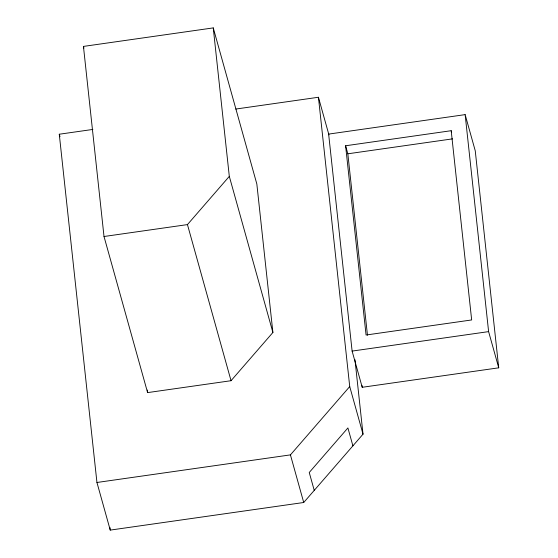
<?xml version="1.0" encoding="UTF-8"?>
<svg xmlns="http://www.w3.org/2000/svg" width="558" height="558" viewBox="0 0 558 558"><rect width="100%" height="100%" fill="white"/><g stroke="black" fill="none" stroke-linecap="round" stroke-linejoin="round"><path stroke-width="0.84" d="M104.011 236.501L187.453 224.595L229.31 176.37L213.254 27.9L83.449 46.412L104.011 236.501L147.598 392.609L231.04 380.709L272.897 332.477L256.84 184.007L213.254 27.9M92.858 129.435L59.274 134.227L96.946 482.482L290.432 454.882L349.726 386.561L318.43 97.259L235.776 109.054M96.946 482.482L110.24 530.1L303.726 502.5L363.021 434.18L354.965 359.687M465.142 114.627L328.641 134.094L352.112 351.087L362.219 387.287L498.726 367.82L475.256 150.827L465.142 114.627L488.613 331.619L498.726 367.82M451.192 130.705L471.663 319.95L366.069 335.009L345.597 145.764L451.192 130.705L451.645 132.309M345.597 145.764L347.836 153.799L452.58 138.858M352.112 351.087L488.613 331.619M318.43 97.259L328.927 134.855M349.726 386.561L363.021 434.18M352.9 445.835L347.906 427.944L309.244 472.493L314.245 490.384M229.31 176.37L272.897 332.477M290.432 454.882L303.726 502.5M187.453 224.595L231.04 380.709M83.449 46.412L83.916 48.093M59.274 134.227L59.978 136.731M347.836 153.799L367.471 335.267M362.037 385.557L362.219 387.287M147.312 390.014L147.598 392.609M109.961 527.498L110.24 530.1"/></g></svg>
